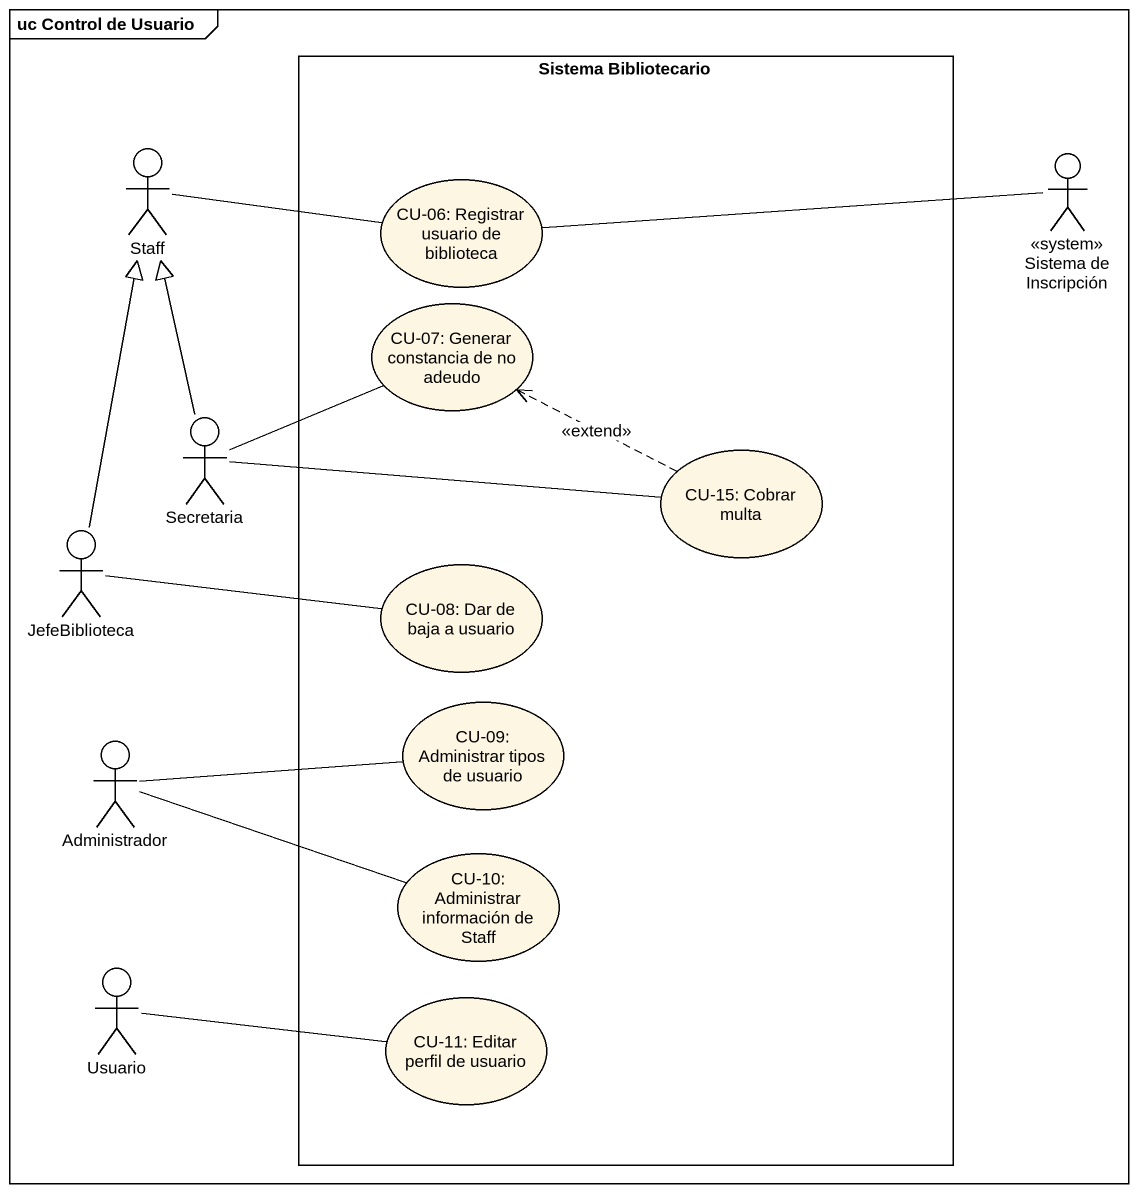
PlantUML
@startuml
mainframe uc Control de Usuario
rectangle "Sistema Bibliotecario" as Sistema_Bibliotecario {
  usecase "CU-06: Registrar usuario de biblioteca" as CU_06_Registrar_usuario_de
  usecase "CU-07: Generar constancia de no adeudo" as CU_07_Generar_constancia_de
  usecase "CU-15: Cobrar multa" as CU_15_Cobrar_multa
  usecase "CU-08: Dar de baja a usuario" as CU_08_Dar_de_baja_a_usuario
  usecase "CU-09: Administrar tipos de usuario" as CU_09_Administrar_tipos_de
  usecase "CU-10: Administrar información de Staff" as CU_10_Administrar
  usecase "CU-11: Editar perfil de usuario" as CU_11_Editar_perfil_de
}
actor Staff
actor "Sistema de Inscripción" as Sistema_de_Inscripción <<system>>
actor Secretaria
actor JefeBiblioteca
actor Administrador
actor Usuario
Staff -right- CU_06_Registrar_usuario_de
Sistema_de_Inscripción -left- CU_06_Registrar_usuario_de
Secretaria -up-|> Staff
Secretaria -right- CU_07_Generar_constancia_de
Secretaria -right- CU_15_Cobrar_multa
CU_15_Cobrar_multa .left.> CU_07_Generar_constancia_de : <<extend>>
JefeBiblioteca -up-|> Staff
JefeBiblioteca -right- CU_08_Dar_de_baja_a_usuario
Administrador -right- CU_09_Administrar_tipos_de
Administrador -right- CU_10_Administrar
Usuario -right- CU_11_Editar_perfil_de
@enduml
